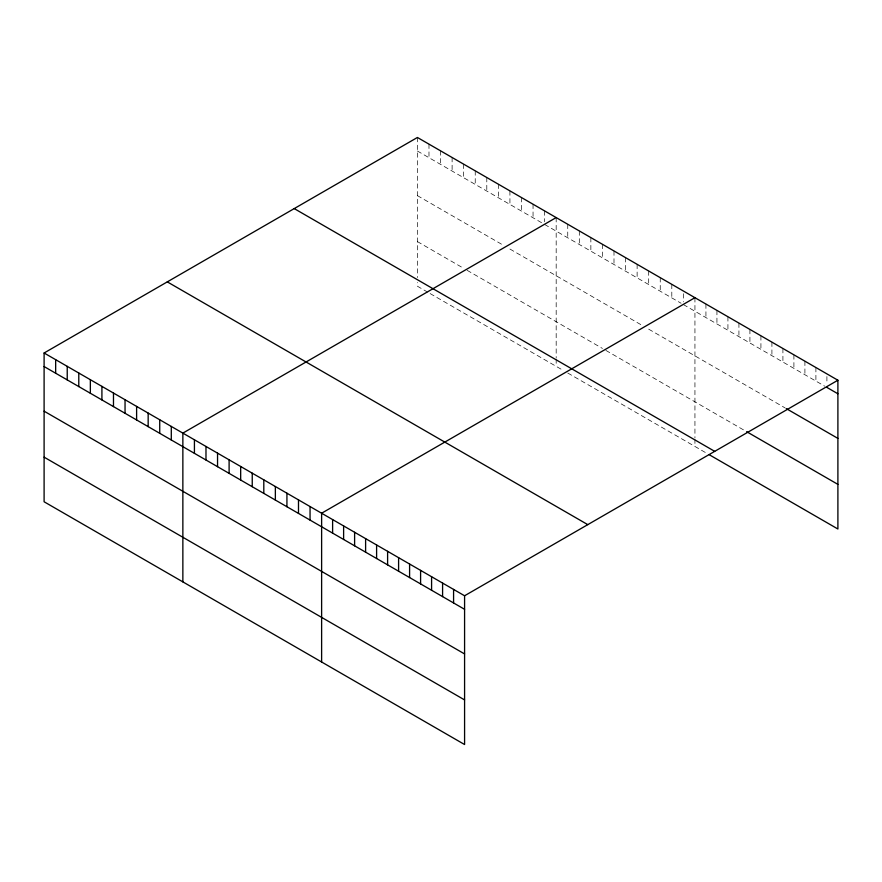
<?xml version="1.0" encoding="UTF-8"?>
<svg xmlns="http://www.w3.org/2000/svg" width="882" height="882" viewBox="0 0 882 882"><rect width="100%" height="100%" fill="white"/><g stroke="black" fill="none" stroke-linecap="round" stroke-linejoin="round"><path stroke-width="0.66" stroke-dasharray="4.41 3.31" d="M417.418 137.471L417.418 277.554M417.418 151.02L542.298 223.113M544.613 224.447L681.058 303.232M683.374 304.566L824.703 386.162M417.418 195.639L504.14 245.703M509.928 249.044L642.901 325.822M648.689 329.162L785.112 407.925M417.418 241.613L463.667 268.315M467.14 270.322L602.428 348.423M605.901 350.43L745.522 431.044M427.825 292.24L417.418 286.231L417.418 282.516M430.14 293.585L563.113 370.352M567.743 373.02L705.931 452.808M826.908 376.592L826.908 383.361M815.905 367.529L815.905 381.079M804.913 361.179L804.913 374.729M793.91 354.829L793.91 368.378M782.918 348.489L782.918 362.028M771.915 342.139L771.915 355.678M760.923 335.788L760.923 349.338M749.921 329.438L749.921 342.988M738.929 323.088L738.929 336.637M727.926 316.737L727.926 330.287M716.934 310.387L716.934 323.937M705.931 304.036L705.931 317.586M694.939 297.686L694.939 437.781M694.939 439.027L694.939 446.457M683.374 293.728L683.374 301.853M671.808 284.335L671.808 297.884M660.243 277.665L660.243 291.214M648.689 270.983L648.689 284.533M637.124 264.313L637.124 277.863M625.558 257.632L625.558 271.182M613.993 250.962L613.993 264.512M602.428 244.281L602.428 257.831M590.863 237.611L590.863 251.15M579.309 230.93L579.309 244.479M567.743 224.26L567.743 237.798M556.178 217.578L556.178 357.673M556.178 358.908L556.178 366.35M544.613 210.908L544.613 221.746M533.048 204.227L533.048 217.777M521.494 197.557L521.494 211.096M509.928 190.876L509.928 204.426M498.363 184.195L498.363 197.744M486.798 177.525L486.798 191.074M475.233 170.843L475.233 184.393M463.667 164.173L463.667 177.723M452.113 157.492L452.113 171.042M440.548 150.822L440.548 164.372M428.983 144.141L428.983 157.691"/><path stroke-width="1.32" d="M44.1 352.998L464.582 595.769L464.582 744.529L44.1 501.77L44.1 352.998L417.418 137.471L837.9 380.23L837.9 529.002L709.238 454.715M556.178 217.578L182.861 433.117L182.861 581.877M694.939 297.686L321.621 513.225L321.621 661.996M464.582 595.769L837.9 380.23M826.908 387.43L837.9 393.78M786.215 408.564L837.9 438.398M746.624 431.673L837.9 484.372M294.224 208.593L714.707 451.352M167.293 281.876L587.776 524.636M44.1 366.548L464.582 609.308M44.1 411.177L464.582 653.937M44.1 457.152L464.582 699.911M453.58 589.419L453.58 602.957M442.588 583.068L442.588 596.618M431.585 576.718L431.585 590.267M420.593 570.367L420.593 583.917M409.59 564.017L409.59 577.567M398.598 557.667L398.598 571.216M387.606 551.316L387.606 564.866M376.603 544.966L376.603 558.515M365.611 538.626L365.611 552.165M354.608 532.276L354.608 545.815M343.616 525.926L343.616 539.475M332.613 519.575L332.613 533.125M310.056 506.544L310.056 520.093M298.491 499.873L298.491 513.423M286.926 493.192L286.926 506.742M275.36 486.522L275.36 500.072M263.806 479.841L263.806 493.391M252.241 473.171L252.241 486.721M240.676 466.49L240.676 480.04M229.111 459.82L229.111 473.369M217.545 453.139L217.545 466.688M205.98 446.468L205.98 460.007M194.426 439.787L194.426 453.337M171.295 426.436L171.295 439.986M159.73 419.766L159.73 433.305M148.165 413.085L148.165 426.634M136.611 406.415L136.611 419.953M125.046 399.733L125.046 413.283M113.48 393.052L113.48 406.602M101.915 386.382L101.915 399.932M90.35 379.701L90.35 393.251M78.785 373.031L78.785 386.581M67.23 366.35L67.23 379.899M55.665 359.68L55.665 373.229"/></g></svg>
